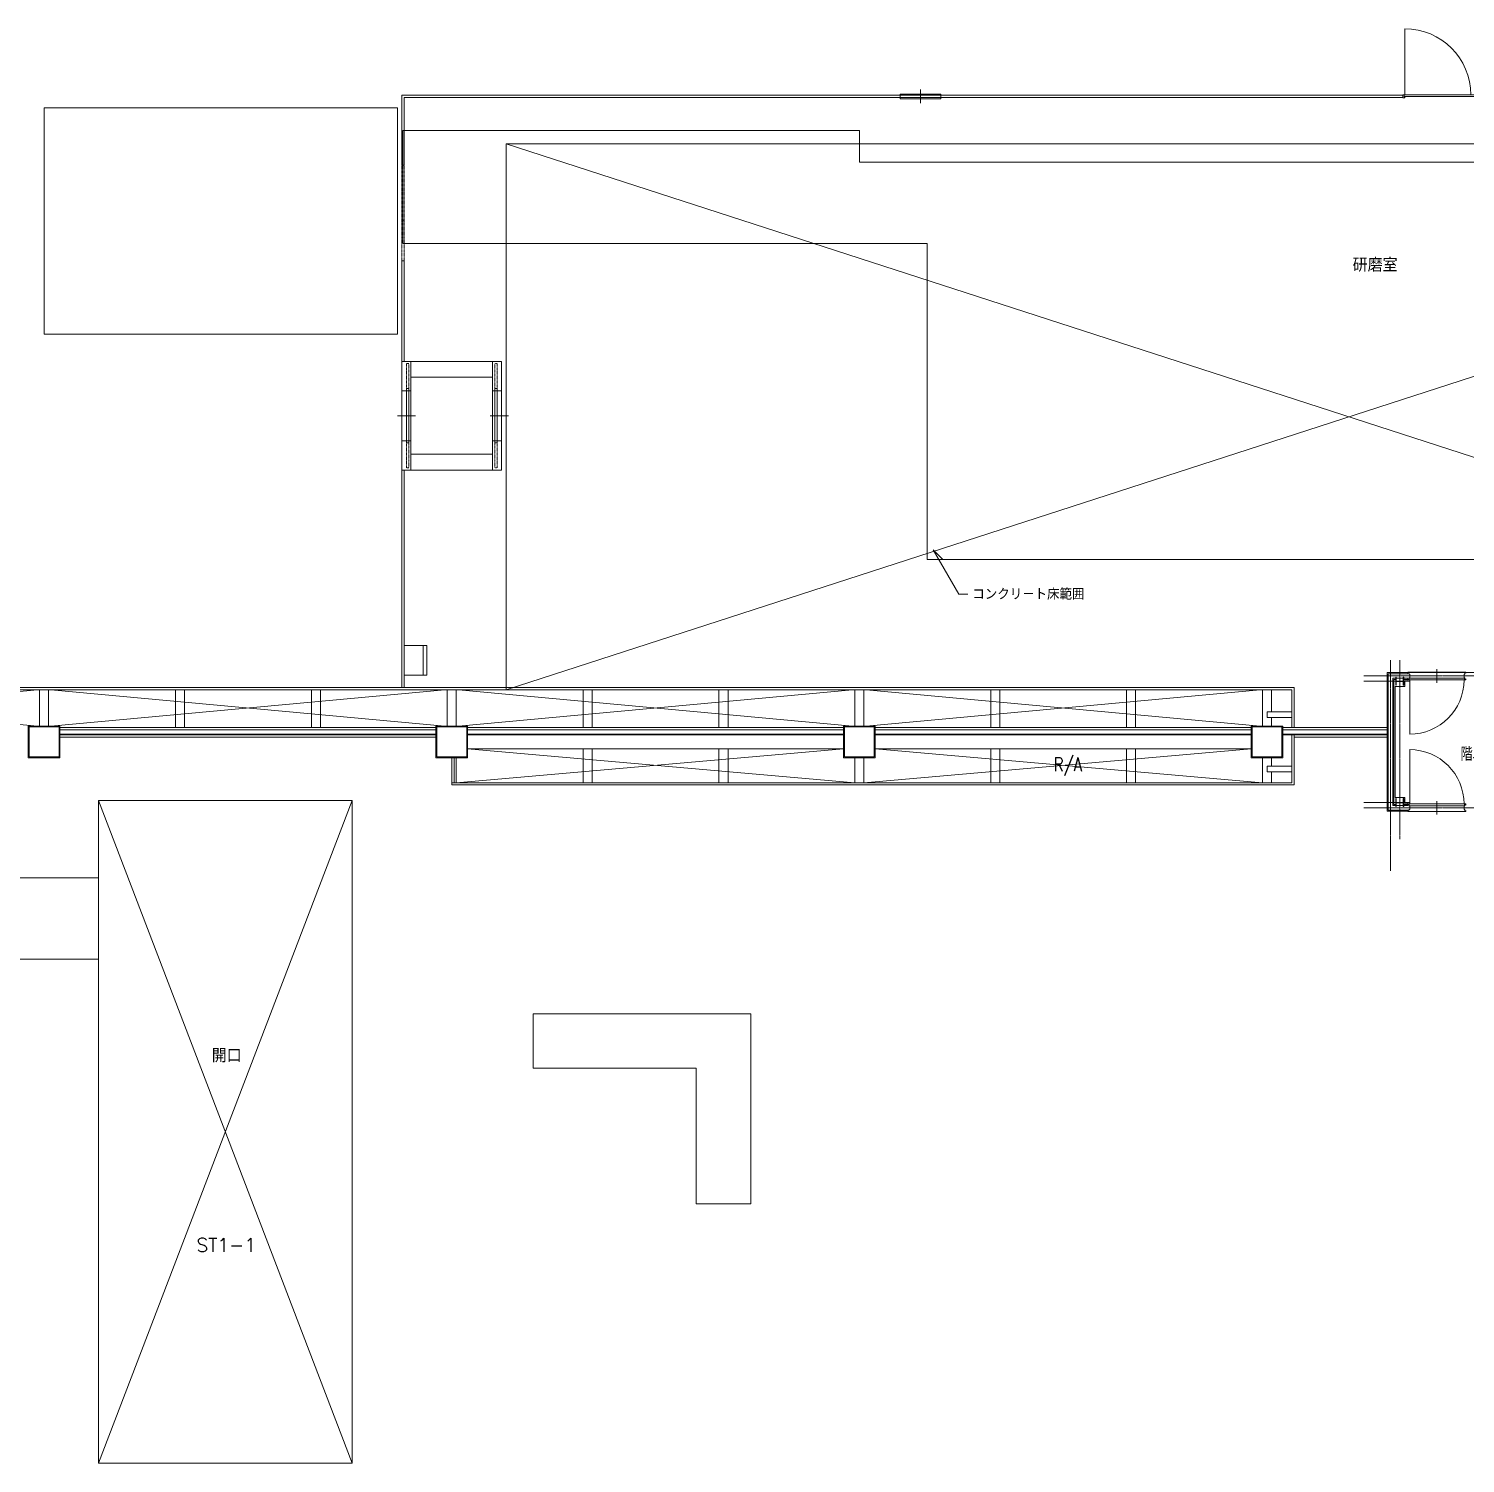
# Model space of a CAD drawing. Extents: x 225000 to 2157367, y 208400 to 840900.
# Drawn here: x 354586 to 386303, y 401277 to 432946 of the extents above; entities that cross this region are included whole.
import ezdxf
from ezdxf.enums import TextEntityAlignment as Align

# ---------------------------------------------------------------- set-up
doc = ezdxf.new("R2010")
doc.units = 0
doc.header["$LTSCALE"] = 10
doc.linetypes.add('Data Center Layout_L20$0$CENTER', pattern=[2, 1.25, -0.25, 0.25, -0.25])
doc.linetypes.add('Data Center Layout_L20$0$DOTK1', pattern=[0.1, 0.05, -0.05])
for name, color, linetype, lineweight in [('Data Center Layout_L20$0$ARC', 252, 'Continuous', 0), ('Data Center Layout_L20$0$K-SIN', 252, 'Data Center Layout_L20$0$CENTER', 9), ('Data Center Layout_L20$0$SUGATA3', 252, 'Continuous', 0)]:
    doc.layers.add(name, color=color, linetype=linetype, lineweight=lineweight)
doc.styles.add('Data Center Layout_L20$0$ATS', font='monotxt', dxfattribs={"bigfont": 'BIGFONT'})
doc.styles.add('Data Center Layout_L20$0$ROMS', font='ROMANS.shx', dxfattribs={"bigfont": 'bigfont.shx'})

# ---------------------------------------------------------------- blocks, each defined once
blk = doc.blocks.new('Data Center Layout_L20')
at = {"layer": 'Data Center Layout_L20$0$ARC'}
for p, q in [((384966.59, 232946.31), (384966.59, 231487.31)), ((374275.59, 231602.31), (374275.59, 231302.31)), ((362825.59, 231477.31), (362825.59, 229932.31)), ((362825.59, 231477.31), (384925.59, 231477.31)), ((362875.59, 231427.31), (362875.59, 229932.31)), ((362875.59, 231427.31), (384925.59, 231427.31)), ((365125.59, 230402.31), (402325.59, 218352.31)), ((365125.59, 218352.31), (402325.59, 230402.31)), ((362825.59, 229932.31), (362875.59, 229932.31)), ((362825.59, 228722.31), (362875.59, 228722.31)), ((362825.59, 227822.31), (362825.59, 225602.31)), ((362825.59, 227822.31), (362875.59, 227822.31)), ((362875.59, 227822.31), (362875.59, 225602.31)), ((362825.59, 223202.31), (362825.59, 218402.31)), ((362875.59, 223202.31), (362875.59, 218402.31)), ((363295.59, 218677.31), (363295.59, 219327.31)), ((384575.59, 215672.31), (384575.59, 218732.31)), ((385035.59, 218732.31), (384575.59, 218732.31)), ((384600.59, 215697.31), (384600.59, 218707.31)), ((385035.59, 218707.31), (384600.59, 218707.31)), ((384700.59, 215797.31), (384700.59, 218607.31)), ((385035.59, 218607.31), (384700.59, 218607.31)), ((384768.09, 218582.31), (384725.59, 218582.31)), ((384725.59, 215822.31), (384725.59, 218582.31)), ((385035.59, 218582.31), (384943.09, 218582.31)), ((385060.59, 218742.31), (386290.59, 218742.31)), ((385075.59, 217372.31), (385075.59, 218572.31)), ((382525.59, 218402.31), (337375.59, 218402.31)), ((382475.59, 218352.31), (337375.59, 218352.31)), ((354775.59, 217552.31), (346075.59, 218352.31)), ((346075.59, 217552.31), (354775.59, 218352.31)), ((355075.59, 217552.31), (363775.59, 218352.31)), ((363775.59, 217552.31), (355075.59, 218352.31)), ((364075.59, 217552.31), (372775.59, 218352.31)), ((372775.59, 217552.31), (364075.59, 218352.31)), ((373075.59, 217552.31), (381775.59, 218352.31)), ((381775.59, 217552.31), (373075.59, 218352.31)), ((382475.59, 218352.31), (382475.59, 217522.31)), ((382525.59, 218402.31), (382525.59, 217522.31)), ((363575.59, 217522.31), (355275.59, 217522.31)), ((363575.59, 217472.31), (355275.59, 217472.31)), ((363575.59, 217372.31), (355275.59, 217372.31)), ((363575.59, 217359.81), (355275.59, 217359.81)), ((363575.59, 217309.81), (355275.59, 217309.81)), ((372575.59, 217522.31), (364275.59, 217522.31)), ((372575.59, 217472.31), (364275.59, 217472.31)), ((372575.59, 217372.31), (364275.59, 217372.31)), ((372575.59, 217359.81), (364275.59, 217359.81)), ((381575.59, 217522.31), (373275.59, 217522.31)), ((381575.59, 217472.31), (373275.59, 217472.31)), ((381575.59, 217372.31), (373275.59, 217372.31)), ((381575.59, 217359.81), (373275.59, 217359.81)), ((384575.59, 217472.31), (382275.59, 217472.31)), ((384575.59, 217372.31), (382275.59, 217372.31)), ((382475.59, 217360.31), (382475.59, 216302.31)), ((382525.59, 217360.31), (382525.59, 216252.31)), ((364025.59, 216302.31), (372575.59, 217052.31)), ((364275.59, 217052.31), (372575.59, 217052.31)), ((372825.59, 216302.31), (364275.59, 217052.31)), ((373025.59, 216302.31), (381575.59, 217052.31)), ((373275.59, 217052.31), (381575.59, 217052.31)), ((381825.59, 216302.31), (373275.59, 217052.31)), ((385075.59, 217032.31), (385075.59, 215832.31)), ((363925.59, 216252.31), (363925.59, 216852.31)), ((363975.59, 216302.31), (363975.59, 216852.31)), ((382525.59, 216252.31), (363925.59, 216252.31)), ((382475.59, 216302.31), (363975.59, 216302.31)), ((361725.59, 215907.31), (356125.59, 201277.31)), ((361725.59, 201277.31), (356125.59, 215907.31)), ((385035.59, 215697.31), (384600.59, 215697.31)), ((385035.59, 215797.31), (384700.59, 215797.31)), ((384768.09, 215822.31), (384725.59, 215822.31)), ((385035.59, 215822.31), (384943.09, 215822.31)), ((385035.59, 215672.31), (384575.59, 215672.31)), ((385060.59, 215662.31), (386290.59, 215662.31))]:
    blk.add_line(p, q, dxfattribs=at)
at = {"layer": 'Data Center Layout_L20$0$ARC', "linetype": 'Data Center Layout_L20$0$DOTK1'}
for p, q in [((362825.59, 229932.31), (362825.59, 227822.31)), ((362875.59, 229932.31), (362875.59, 227822.31))]:
    blk.add_line(p, q, dxfattribs=at)
at = {"layer": 'Data Center Layout_L20$0$ARC', "linetype": 'Continuous'}
for p, q in [((363025.59, 223202.31), (363025.59, 225602.31)), ((364825.59, 223202.31), (364825.59, 225602.31)), ((363025.59, 225252.31), (364825.59, 225252.31)), ((362825.59, 224952.31), (363025.59, 224952.31)), ((365025.59, 224952.31), (364825.59, 224952.31)), ((362725.59, 224402.31), (363125.59, 224402.31)), ((365175.59, 224402.31), (364775.59, 224402.31)), ((362825.59, 223852.31), (363025.59, 223852.31)), ((365025.59, 223852.31), (364825.59, 223852.31)), ((363025.59, 223552.31), (364825.59, 223552.31)), ((385675.59, 218807.31), (385675.59, 218507.31)), ((382275.59, 217522.31), (384575.59, 217522.31)), ((382275.59, 217360.31), (384575.59, 217360.31)), ((382525.59, 217310.31), (384575.59, 217310.31)), ((385675.59, 215597.31), (385675.59, 215897.31))]:
    blk.add_line(p, q, dxfattribs=at)
at = {"layer": 'Data Center Layout_L20$0$ARC'}
for points in [[(373825.59, 231402.31), (373825.59, 231502.31), (374725.59, 231502.31), (374725.59, 231402.31)], [(384966.59, 231442.31), (384966.59, 231417.31), (384925.59, 231417.31), (384925.59, 231487.31), (384950.59, 231487.31), (384950.59, 231442.31)], [(387895.59, 231487.31), (384955.59, 231487.31), (384955.59, 231447.31), (387895.59, 231447.31)], [(362725.59, 231202.31), (354925.59, 231202.31), (354925.59, 226202.31), (362725.59, 226202.31)], [(362845.59, 230702.31), (372925.59, 230702.31), (372925.59, 230002.31), (398425.59, 230002.31), (398425.59, 223327.31), (404365.59, 223327.31), (404365.59, 221227.31), (374425.59, 221227.31), (374425.59, 228202.31), (362845.59, 228202.31)], [(365125.59, 218352.31), (382475.59, 218352.31), (382475.59, 217522.31), (384575.59, 217522.31), (384575.59, 218732.31), (391375.59, 218732.31), (391375.59, 218352.31), (402325.59, 218352.31), (402325.59, 230402.31), (365125.59, 230402.31)], [(363375.59, 218677.31), (363375.59, 219327.31), (362875.59, 219327.31), (362875.59, 218677.31)], [(384768.09, 218454.81), (384768.09, 218629.81), (384779.09, 218629.81), (384779.09, 218546.06), (384932.09, 218546.06), (384932.09, 218629.81), (384943.09, 218629.81), (384943.09, 218454.81), (384932.09, 218454.81), (384932.09, 218538.56), (384779.09, 218538.56), (384779.09, 218454.81)], [(385065.59, 218572.31), (386285.59, 218572.31), (386285.59, 218612.31), (385065.59, 218612.31)], [(354825.59, 217552.31), (355025.59, 217552.31), (355025.59, 218352.31), (354825.59, 218352.31)], [(357825.59, 217522.31), (358025.59, 217522.31), (358025.59, 218352.31), (357825.59, 218352.31)], [(360825.59, 217522.31), (361025.59, 217522.31), (361025.59, 218352.31), (360825.59, 218352.31)], [(363825.59, 217552.31), (364025.59, 217552.31), (364025.59, 218352.31), (363825.59, 218352.31)], [(366825.59, 217522.31), (367025.59, 217522.31), (367025.59, 218352.31), (366825.59, 218352.31)], [(369825.59, 217522.31), (370025.59, 217522.31), (370025.59, 218352.31), (369825.59, 218352.31)], [(372825.59, 217552.31), (373025.59, 217552.31), (373025.59, 218352.31), (372825.59, 218352.31)], [(375825.59, 217522.31), (376025.59, 217522.31), (376025.59, 218352.31), (375825.59, 218352.31)], [(378825.59, 217522.31), (379025.59, 217522.31), (379025.59, 218352.31), (378825.59, 218352.31)], [(382475.59, 217740.31), (381925.59, 217740.31), (381925.59, 217864.31), (382475.59, 217864.31)], [(354575.59, 216852.31), (354575.59, 217552.31), (355275.59, 217552.31), (355275.59, 216852.31)], [(354595.59, 216872.31), (354595.59, 217532.31), (355255.59, 217532.31), (355255.59, 216872.31)], [(363575.59, 216852.31), (363575.59, 217552.31), (364275.59, 217552.31), (364275.59, 216852.31)], [(363595.59, 216872.31), (363595.59, 217532.31), (364255.59, 217532.31), (364255.59, 216872.31)], [(372575.59, 216852.31), (372575.59, 217552.31), (373275.59, 217552.31), (373275.59, 216852.31)], [(372595.59, 216872.31), (372595.59, 217532.31), (373255.59, 217532.31), (373255.59, 216872.31)], [(381575.59, 216852.31), (381575.59, 217552.31), (382275.59, 217552.31), (382275.59, 216852.31)], [(381595.59, 216872.31), (381595.59, 217532.31), (382255.59, 217532.31), (382255.59, 216872.31)], [(366825.59, 217052.31), (367025.59, 217052.31), (367025.59, 216302.31), (366825.59, 216302.31)], [(369825.59, 217052.31), (370025.59, 217052.31), (370025.59, 216302.31), (369825.59, 216302.31)], [(375825.59, 217052.31), (376025.59, 217052.31), (376025.59, 216302.31), (375825.59, 216302.31)], [(378825.59, 217052.31), (379025.59, 217052.31), (379025.59, 216302.31), (378825.59, 216302.31)], [(372825.59, 216852.31), (373025.59, 216852.31), (373025.59, 216302.31), (372825.59, 216302.31)], [(382475.59, 216540.31), (381925.59, 216540.31), (381925.59, 216664.31), (382475.59, 216664.31)], [(356125.59, 201277.31), (356125.59, 215907.31), (361725.59, 215907.31), (361725.59, 201277.31)], [(384768.09, 215949.81), (384768.09, 215774.81), (384779.09, 215774.81), (384779.09, 215858.56), (384932.09, 215858.56), (384932.09, 215774.81), (384943.09, 215774.81), (384943.09, 215949.81), (384932.09, 215949.81), (384932.09, 215866.06), (384779.09, 215866.06), (384779.09, 215949.81)], [(385065.59, 215832.31), (386285.59, 215832.31), (386285.59, 215792.31), (385065.59, 215792.31)], [(351325.59, 212402.31), (356125.59, 212402.31), (356125.59, 214202.31), (351325.59, 214202.31)], [(365725.59, 210002.31), (365725.59, 211202.31), (370525.59, 211202.31), (370525.59, 207002.31), (369325.59, 207002.31), (369325.59, 210002.31)]]:
    blk.add_lwpolyline(points, close=True, dxfattribs=at)
at = {"layer": 'Data Center Layout_L20$0$ARC', "flags": 128}
blk.add_lwpolyline([(362825.59, 225602.31), (365025.59, 225602.31), (365025.59, 223202.31), (362825.59, 223202.31), (362825.59, 225602.31), (362825.59, 225602.31)], close=True, dxfattribs=at)
at = {"layer": 'Data Center Layout_L20$0$ARC', "linetype": 'Data Center Layout_L20$0$DOTK1'}
for points in [[(362925.59, 224952.31), (362975.59, 224952.31), (362975.59, 225552.31), (362925.59, 225552.31)], [(364925.59, 224952.31), (364875.59, 224952.31), (364875.59, 225552.31), (364925.59, 225552.31)], [(362925.59, 223852.31), (362975.59, 223852.31), (362975.59, 223252.31), (362925.59, 223252.31)], [(364925.59, 223852.31), (364875.59, 223852.31), (364875.59, 223252.31), (364925.59, 223252.31)]]:
    blk.add_lwpolyline(points, close=True, dxfattribs=at)
at = {"layer": 'Data Center Layout_L20$0$ARC', "linetype": 'Continuous'}
for points in [[(362925.59, 224402.31), (362975.59, 224402.31), (362975.59, 225002.31), (362925.59, 225002.31)], [(364925.59, 224402.31), (364875.59, 224402.31), (364875.59, 225002.31), (364925.59, 225002.31)], [(362925.59, 224402.31), (362975.59, 224402.31), (362975.59, 223802.31), (362925.59, 223802.31)], [(364925.59, 224402.31), (364875.59, 224402.31), (364875.59, 223802.31), (364925.59, 223802.31)]]:
    blk.add_lwpolyline(points, close=True, dxfattribs=at)
at = {"layer": 'Data Center Layout_L20$0$ARC'}
for points in [[(375319.85, 220465.1), (375119.85, 220465.1), (374554.71, 221443.96), (374766.84, 221231.83)], [(385035.59, 218717.31), (385035.59, 218742.31), (385060.59, 218742.31), (385060.59, 218697.31), (385075.59, 218697.31), (385075.59, 218617.31), (385060.59, 218617.31), (385060.59, 218572.31), (385035.59, 218572.31), (385035.59, 218597.31)], [(386315.59, 218717.31), (386315.59, 218742.31), (386290.59, 218742.31), (386290.59, 218697.31), (386275.59, 218697.31), (386275.59, 218617.31), (386290.59, 218617.31), (386290.59, 218572.31), (386315.59, 218572.31), (386315.59, 218597.31)], [(382025.59, 217864.31), (382025.59, 218352.31), (381825.59, 218352.31), (381825.59, 217552.31), (382025.59, 217552.31), (382025.59, 217740.31)], [(355315.59, 217382.31), (355315.59, 217372.31), (355275.59, 217372.31), (355275.59, 217472.31), (355315.59, 217472.31), (355315.59, 217462.31)], [(363535.59, 217382.31), (363535.59, 217372.31), (363575.59, 217372.31), (363575.59, 217472.31), (363535.59, 217472.31), (363535.59, 217462.31)], [(364315.59, 217382.31), (364315.59, 217372.31), (364275.59, 217372.31), (364275.59, 217472.31), (364315.59, 217472.31), (364315.59, 217462.31)], [(372535.59, 217382.31), (372535.59, 217372.31), (372575.59, 217372.31), (372575.59, 217472.31), (372535.59, 217472.31), (372535.59, 217462.31)], [(373315.59, 217382.31), (373315.59, 217372.31), (373275.59, 217372.31), (373275.59, 217472.31), (373315.59, 217472.31), (373315.59, 217462.31)], [(363925.59, 216852.31), (364025.59, 216852.31), (364025.59, 216302.31), (363925.59, 216302.31)], [(382025.59, 216540.31), (382025.59, 216302.31), (381825.59, 216302.31), (381825.59, 216852.31), (382025.59, 216852.31), (382025.59, 216664.31)], [(385035.59, 215687.31), (385035.59, 215662.31), (385060.59, 215662.31), (385060.59, 215707.31), (385075.59, 215707.31), (385075.59, 215787.31), (385060.59, 215787.31), (385060.59, 215832.31), (385035.59, 215832.31), (385035.59, 215807.31)], [(386315.59, 215687.31), (386315.59, 215662.31), (386290.59, 215662.31), (386290.59, 215707.31), (386275.59, 215707.31), (386275.59, 215787.31), (386290.59, 215787.31), (386290.59, 215832.31), (386315.59, 215832.31), (386315.59, 215807.31)]]:
    blk.add_lwpolyline(points, dxfattribs=at)
for centre, radius, start, end in [((384966.59, 231487.31), 1459, 0, 90), ((385075.59, 218572.31), 1200, 270, 0), ((385075.59, 215832.31), 1200, 0, 90)]:
    blk.add_arc(centre, radius, start, end, dxfattribs=at)
at = {"layer": 'Data Center Layout_L20$0$K-SIN'}
for p, q in [((384650.59, 214352.31), (384650.59, 219007.31)), ((384855.59, 215052.31), (384855.59, 219007.31)), ((384064.16, 218657.31), (393125.59, 218657.31)), ((384064.16, 218542.31), (385075.59, 218542.31)), ((384064.16, 215862.31), (385075.59, 215862.31)), ((384064.16, 215747.31), (393125.59, 215747.31))]:
    blk.add_line(p, q, dxfattribs=at)
at = {"layer": 'Data Center Layout_L20$0$SUGATA3'}
for p, q in [((384970.59, 218427.31), (384970.59, 218552.31)), ((385035.59, 218552.31), (384970.59, 218552.31)), ((384755.59, 218427.31), (384970.59, 218427.31)), ((384755.59, 215977.31), (384755.59, 218427.31)), ((384755.59, 215977.31), (384970.59, 215977.31)), ((384970.59, 215977.31), (384970.59, 215852.31)), ((385035.59, 215852.31), (384970.59, 215852.31))]:
    blk.add_line(p, q, dxfattribs=at)
at = {"layer": 'Data Center Layout_L20$0$ARC'}
for s, style, p in [('研磨室', 'Data Center Layout_L20$0$ATS', (384312.97, 227732.73)), ('開口', 'Data Center Layout_L20$0$ROMS', (358956.65, 210277.92)), ('ST1-1', 'Data Center Layout_L20$0$ROMS', (358946.17, 206095.92))]:
    blk.add_text(s, height=300, dxfattribs=dict(at, style=style)).set_placement(p, align=Align.MIDDLE_CENTER)
at = {"layer": 'Data Center Layout_L20$0$ARC', "style": 'Data Center Layout_L20$0$ATS'}
blk.add_text('コンクリ－ト床範囲', height=250, dxfattribs=at).set_placement((375419.85, 220465.1), align=Align.MIDDLE_LEFT)
at = {"layer": 'Data Center Layout_L20$0$ARC', "style": 'Data Center Layout_L20$0$ROMS', "width": 0.8}
for s, p in [('階段J', (386548.22, 216934.1)), ('R/A', (377528.44, 216704.77))]:
    blk.add_text(s, height=300, dxfattribs=at).set_placement(p, align=Align.MIDDLE_CENTER)

msp = doc.modelspace()

# ---------------------------------------------------------------- block references
msp.add_blockref('Data Center Layout_L20', (0, 200000))

doc.saveas('drawing.dxf')
